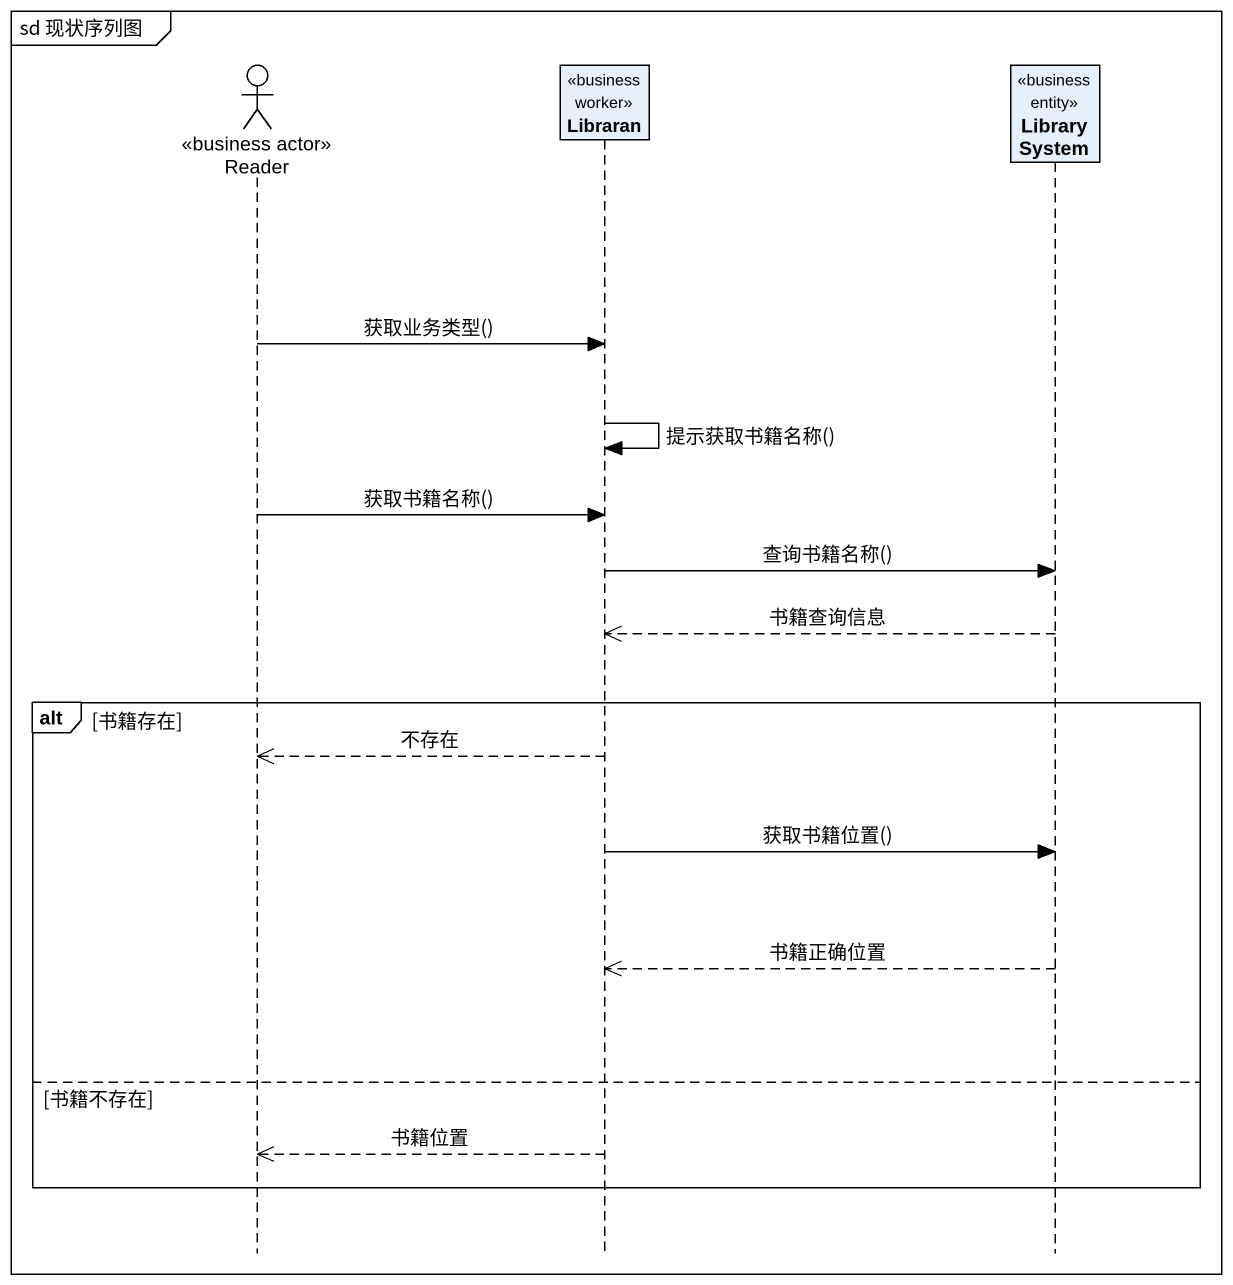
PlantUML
@startuml
mainframe sd 现状序列图
hide footbox
actor Reader <<business actor>>
participant Libraran <<business worker>>
participant LibrarySystem <<business entity>>

Reader -> Libraran : 获取业务类型()
Libraran -> Libraran : 提示获取书籍名称()
Reader -> Libraran : 获取书籍名称()
Libraran -> LibrarySystem : 查询书籍名称()
LibrarySystem -->> Libraran : 书籍查询信息
alt 书籍存在
  Libraran -->> Reader : 不存在
  Libraran -> LibrarySystem : 获取书籍位置()
  LibrarySystem -->> Libraran : 书籍正确位置
else 书籍不存在
  Libraran -->> Reader : 书籍位置
end
@enduml
